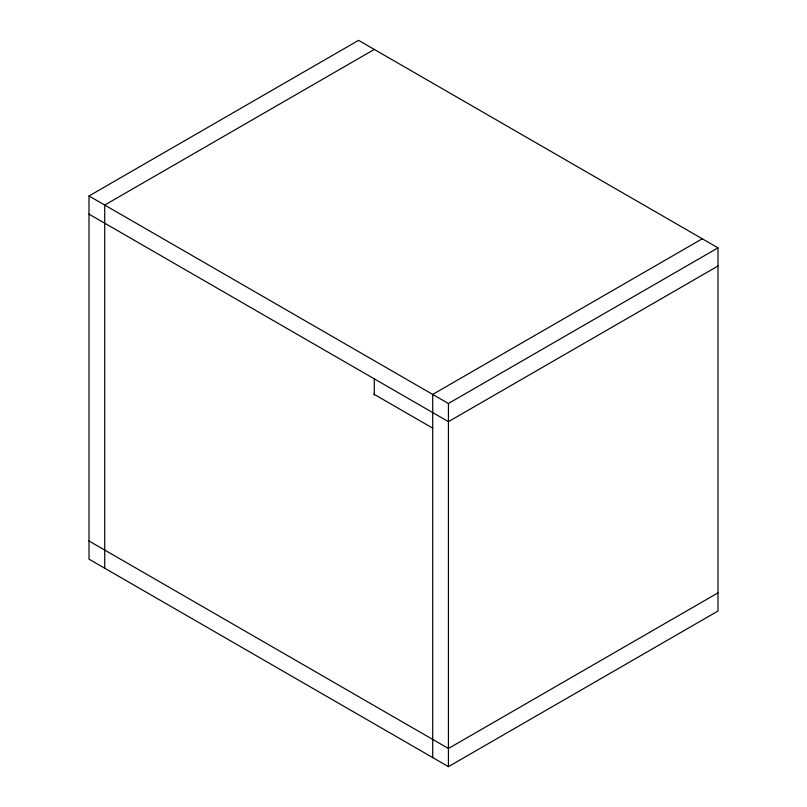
<?xml version="1.0" encoding="UTF-8"?>
<svg xmlns="http://www.w3.org/2000/svg" width="807" height="807" viewBox="0 0 807 807"><rect width="100%" height="100%" fill="white"/><g stroke="black" fill="none" stroke-linecap="round" stroke-linejoin="round"><path stroke-width="1.21" d="M89.002 195.98L358.57 40.35L717.998 247.86L717.998 611.02L448.43 766.65L89.002 559.14L89.002 195.98L448.43 403.5L717.998 247.86M374.297 49.429L104.728 205.059L104.728 568.219M702.272 238.781L432.703 394.421L432.703 757.571M717.998 266.017L448.43 421.658L89.002 214.137M717.998 592.863L448.43 748.493L89.002 540.983M373.823 394.149L432.633 428.103M448.43 403.5L448.43 766.65M374.297 378.654L374.297 394.986"/></g></svg>
